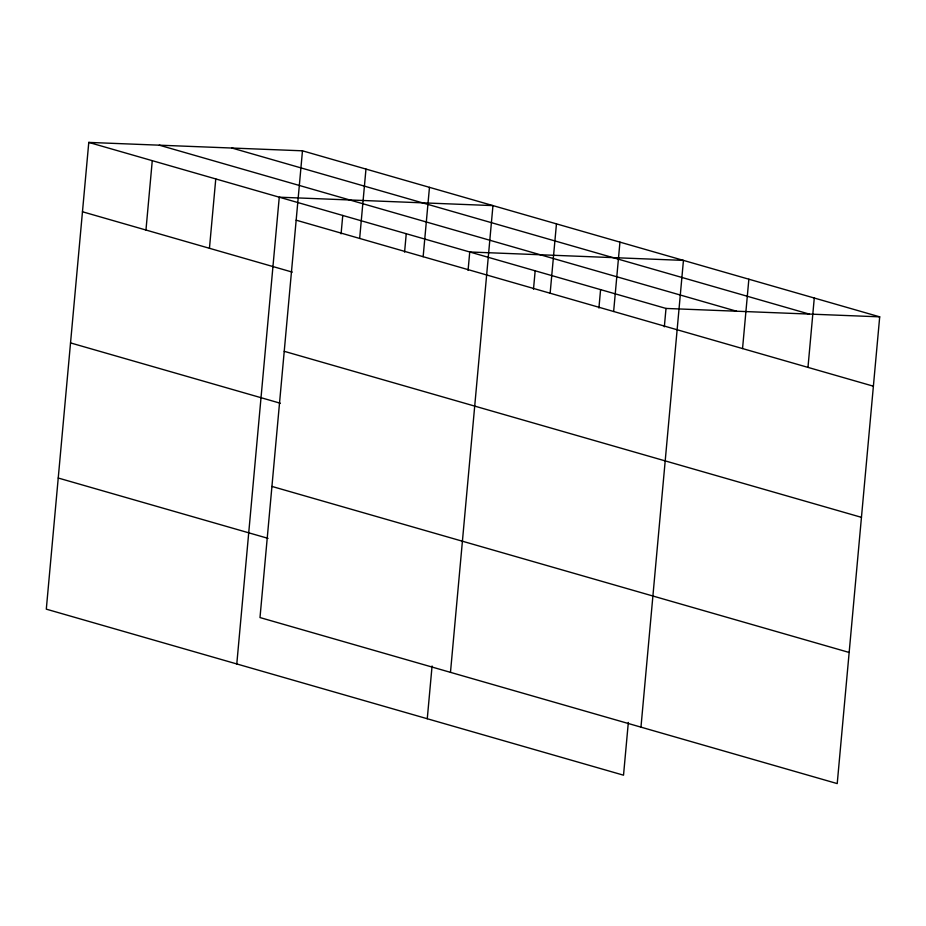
<?xml version="1.0" encoding="UTF-8"?>
<svg xmlns="http://www.w3.org/2000/svg" width="926" height="926" viewBox="0 0 926 926"><rect width="100%" height="100%" fill="white"/><g stroke="black" fill="none" stroke-linecap="round" stroke-linejoin="round"><path stroke-width="1.39" d="M302.478 150.811L259.998 617.561L837.22 783.593L879.7 316.842L302.478 150.811L88.78 142.407L46.3 609.158L623.522 775.189L628.326 722.442M145.961 230.03L152.269 160.673M209.45 248.295L215.77 178.926M236.79 663.954L279.258 197.192L492.956 205.607L450.476 672.357M341.081 233.861L342.759 215.457M359.658 238.433L365.967 169.076M404.581 252.127L406.248 233.722M423.147 256.699L429.467 187.341M427.268 718.738L432.072 666.002M468.07 270.392L469.748 251.988L683.446 260.391L640.966 727.142M533.492 289.201L535.17 270.797M550.137 293.229L556.457 223.861M598.914 308.022L600.58 289.618M613.637 311.495L619.945 242.126M664.336 326.832L666.002 308.439L88.78 142.407M742.548 348.57L748.856 279.212M807.97 367.39L814.278 298.022M666.002 308.439L879.7 316.842M231.951 148.044L809.185 314.064M159.295 145.185L736.529 311.205M296.158 220.18L873.392 386.2M82.46 211.765L292.28 272.117M284.224 351.313L861.458 517.345M70.526 342.909L280.335 403.25M271.931 486.428L849.154 652.46M58.234 478.024L268.042 538.365"/></g></svg>
